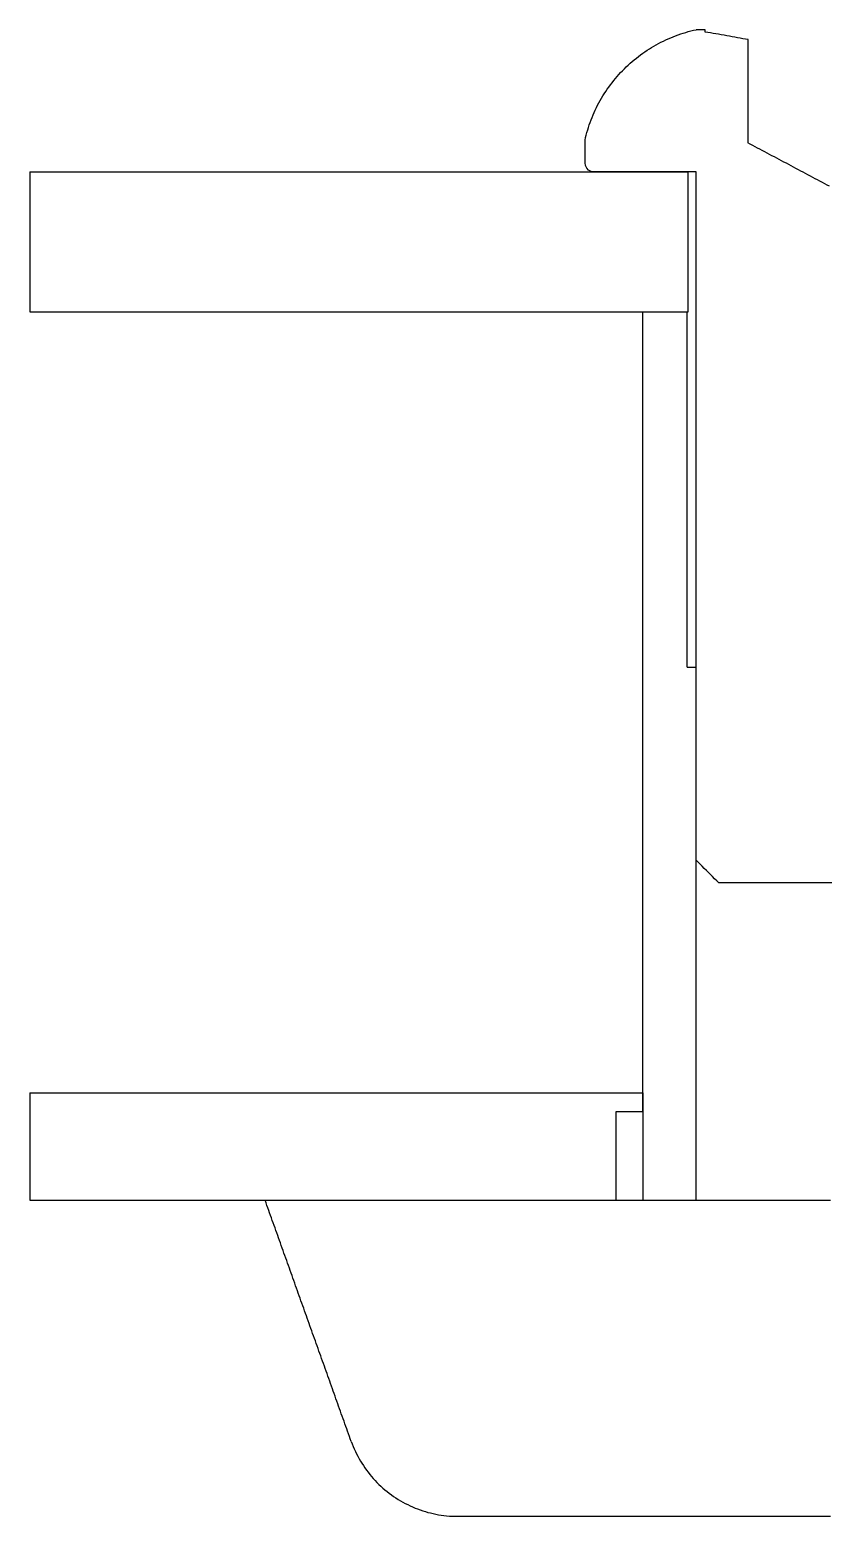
# Model space of a CAD drawing. Header units: millimetres. Extents: x -56 to 126, y -4 to 13.
# Drawn here: x 107.8 to 116.8, y -3.56 to 13.17 of the extents above; entities that cross this region are included whole.
import ezdxf

# ---------------------------------------------------------------- set-up
doc = ezdxf.new("R2010")
doc.units = ezdxf.units.MM
for name, color, linetype in [('FOOT_176_SOLID_0', 7, 'Continuous'), ('FOOT_176_SOLID_152', 7, 'Continuous'), ('FOOT_176_SOLID_176', 7, 'Continuous'), ('FOOT_176_SOLID_6', 7, 'Continuous'), ('FOOT_176_SOLID_9', 7, 'Continuous')]:
    doc.layers.add(name, color=color, linetype=linetype)

msp = doc.modelspace()

# ---------------------------------------------------------------- linework, layer by layer
at = {"layer": 'FOOT_176_SOLID_0'}
for points in [[(107.799, 1.21), (107.799, 1.18), (107.799, 1.149), (107.799, 1.119), (107.799, 1.089), (107.799, 1.059), (107.799, 1.028), (107.799, 0.998), (107.799, 0.968), (107.799, 0.938), (107.799, 0.907), (107.799, 0.877), (107.799, 0.847), (107.799, 0.817), (107.799, 0.786), (107.799, 0.756), (107.799, 0.726), (107.799, 0.696), (107.799, 0.665), (107.799, 0.635), (107.799, 0.605), (107.799, 0.575), (107.799, 0.544), (107.799, 0.514), (107.799, 0.484), (107.799, 0.454), (107.799, 0.423), (107.799, 0.393), (107.799, 0.363), (107.799, 0.333), (107.799, 0.302), (107.799, 0.272), (107.799, 0.242), (107.799, 0.212), (107.799, 0.181), (107.799, 0.151), (107.799, 0.121), (107.799, 0.091), (107.799, 0.06), (107.799, 0.03), (107.799, 0)], [(107.799, 1.21), (107.83, 1.21), (107.86, 1.21), (107.89, 1.21), (107.92, 1.21), (107.95, 1.21), (107.98, 1.21), (108.01, 1.21), (108.04, 1.21), (108.07, 1.21), (108.1, 1.21), (108.13, 1.21), (108.16, 1.21), (108.19, 1.21), (108.22, 1.21), (108.25, 1.21), (108.28, 1.21), (108.31, 1.21), (108.34, 1.21), (108.37, 1.21), (108.4, 1.21), (108.43, 1.21), (108.46, 1.21), (108.49, 1.21), (108.52, 1.21), (108.55, 1.21), (108.58, 1.21), (108.61, 1.21), (108.64, 1.21), (108.67, 1.21), (108.7, 1.21), (108.73, 1.21), (108.76, 1.21), (108.79, 1.21), (108.82, 1.21), (108.85, 1.21), (108.88, 1.21), (108.91, 1.21), (108.94, 1.21), (108.97, 1.21), (109, 1.21), (109.03, 1.21), (109.06, 1.21), (109.09, 1.21), (109.12, 1.21), (109.15, 1.21), (109.18, 1.21), (109.21, 1.21), (109.24, 1.21), (109.27, 1.21), (109.3, 1.21), (109.33, 1.21), (109.361, 1.21), (109.391, 1.21), (109.421, 1.21), (109.451, 1.21), (109.481, 1.21), (109.511, 1.21), (109.541, 1.21), (109.571, 1.21), (109.601, 1.21), (109.631, 1.21), (109.661, 1.21), (109.691, 1.21), (109.721, 1.21), (109.751, 1.21), (109.781, 1.21), (109.811, 1.21), (109.841, 1.21), (109.871, 1.21), (109.901, 1.21), (109.931, 1.21), (109.961, 1.21), (109.991, 1.21), (110.021, 1.21), (110.051, 1.21), (110.081, 1.21), (110.111, 1.21), (110.141, 1.21), (110.171, 1.21), (110.201, 1.21), (110.231, 1.21), (110.261, 1.21), (110.291, 1.21), (110.321, 1.21), (110.351, 1.21), (110.381, 1.21), (110.411, 1.21), (110.441, 1.21), (110.471, 1.21), (110.501, 1.21), (110.531, 1.21), (110.561, 1.21), (110.591, 1.21), (110.621, 1.21), (110.651, 1.21), (110.681, 1.21), (110.711, 1.21), (110.741, 1.21), (110.771, 1.21), (110.801, 1.21), (110.831, 1.21), (110.861, 1.21), (110.892, 1.21), (110.922, 1.21), (110.952, 1.21), (110.982, 1.21), (111.012, 1.21), (111.042, 1.21), (111.072, 1.21), (111.102, 1.21), (111.132, 1.21), (111.162, 1.21), (111.192, 1.21), (111.222, 1.21), (111.252, 1.21), (111.282, 1.21), (111.312, 1.21), (111.342, 1.21), (111.372, 1.21), (111.402, 1.21), (111.432, 1.21), (111.462, 1.21), (111.492, 1.21), (111.522, 1.21), (111.552, 1.21), (111.582, 1.21), (111.612, 1.21), (111.642, 1.21), (111.672, 1.21), (111.702, 1.21), (111.732, 1.21), (111.762, 1.21), (111.792, 1.21), (111.822, 1.21), (111.852, 1.21), (111.882, 1.21), (111.912, 1.21), (111.942, 1.21), (111.972, 1.21), (112.002, 1.21), (112.032, 1.21), (112.062, 1.21), (112.092, 1.21), (112.122, 1.21), (112.152, 1.21), (112.182, 1.21), (112.212, 1.21), (112.242, 1.21), (112.272, 1.21), (112.302, 1.21), (112.332, 1.21), (112.362, 1.21), (112.392, 1.21), (112.423, 1.21), (112.453, 1.21), (112.483, 1.21), (112.513, 1.21), (112.543, 1.21), (112.573, 1.21), (112.603, 1.21), (112.633, 1.21), (112.663, 1.21), (112.693, 1.21), (112.723, 1.21), (112.753, 1.21), (112.783, 1.21), (112.813, 1.21), (112.843, 1.21), (112.873, 1.21), (112.903, 1.21), (112.933, 1.21), (112.963, 1.21), (112.993, 1.21), (113.023, 1.21), (113.053, 1.21), (113.083, 1.21), (113.113, 1.21), (113.143, 1.21), (113.173, 1.21), (113.203, 1.21), (113.233, 1.21), (113.263, 1.21), (113.293, 1.21), (113.323, 1.21), (113.353, 1.21), (113.383, 1.21), (113.413, 1.21), (113.443, 1.21), (113.473, 1.21), (113.503, 1.21), (113.533, 1.21), (113.563, 1.21), (113.593, 1.21), (113.623, 1.21), (113.653, 1.21), (113.683, 1.21), (113.713, 1.21), (113.743, 1.21), (113.773, 1.21), (113.803, 1.21), (113.833, 1.21), (113.863, 1.21), (113.893, 1.21), (113.923, 1.21), (113.954, 1.21), (113.984, 1.21), (114.014, 1.21), (114.044, 1.21), (114.074, 1.21), (114.104, 1.21), (114.134, 1.21), (114.164, 1.21), (114.194, 1.21), (114.224, 1.21), (114.254, 1.21), (114.284, 1.21), (114.314, 1.21), (114.344, 1.21), (114.374, 1.21), (114.404, 1.21), (114.434, 1.21), (114.464, 1.21), (114.494, 1.21), (114.524, 1.21), (114.554, 1.21), (114.584, 1.21), (114.614, 1.21), (114.644, 1.21), (114.674, 1.21), (114.704, 1.21)], [(114.704, 0), (114.704, 0.03), (114.704, 0.06), (114.704, 0.091), (114.704, 0.121), (114.704, 0.151), (114.704, 0.181), (114.704, 0.212), (114.704, 0.242), (114.704, 0.272), (114.704, 0.302), (114.704, 0.333), (114.704, 0.363), (114.704, 0.393), (114.704, 0.423), (114.704, 0.454), (114.704, 0.484), (114.704, 0.514), (114.704, 0.544), (114.704, 0.575), (114.704, 0.605), (114.704, 0.635), (114.704, 0.665), (114.704, 0.696), (114.704, 0.726), (114.704, 0.756), (114.704, 0.786), (114.704, 0.817), (114.704, 0.847), (114.704, 0.877), (114.704, 0.907), (114.704, 0.938), (114.704, 0.968), (114.704, 0.998), (114.704, 1.028), (114.704, 1.059), (114.704, 1.089), (114.704, 1.119), (114.704, 1.149), (114.704, 1.18), (114.704, 1.21)], [(107.799, 0), (107.83, 0), (107.86, 0), (107.89, 0), (107.92, 0), (107.95, 0), (107.98, 0), (108.01, 0), (108.04, 0), (108.07, 0), (108.1, 0), (108.13, 0), (108.16, 0), (108.19, 0), (108.22, 0), (108.25, 0), (108.28, 0), (108.31, 0), (108.34, 0), (108.37, 0), (108.4, 0), (108.43, 0), (108.46, 0), (108.49, 0), (108.52, 0), (108.55, 0), (108.58, 0), (108.61, 0), (108.64, 0), (108.67, 0), (108.7, 0), (108.73, 0), (108.76, 0), (108.79, 0), (108.82, 0), (108.85, 0), (108.88, 0), (108.91, 0), (108.94, 0), (108.97, 0), (109, 0), (109.03, 0), (109.06, 0), (109.09, 0), (109.12, 0), (109.15, 0), (109.18, 0), (109.21, 0), (109.24, 0), (109.27, 0), (109.3, 0), (109.33, 0), (109.361, 0), (109.391, 0), (109.421, 0), (109.451, 0), (109.481, 0), (109.511, 0), (109.541, 0), (109.571, 0), (109.601, 0), (109.631, 0), (109.661, 0), (109.691, 0), (109.721, 0), (109.751, 0), (109.781, 0), (109.811, 0), (109.841, 0), (109.871, 0), (109.901, 0), (109.931, 0), (109.961, 0), (109.991, 0), (110.021, 0), (110.051, 0), (110.081, 0), (110.111, 0), (110.141, 0), (110.171, 0), (110.201, 0), (110.231, 0), (110.261, 0), (110.291, 0), (110.321, 0), (110.351, 0), (110.381, 0), (110.411, 0), (110.441, 0), (110.471, 0), (110.501, 0), (110.531, 0), (110.561, 0), (110.591, 0), (110.621, 0), (110.651, 0), (110.681, 0), (110.711, 0), (110.741, 0), (110.771, 0), (110.801, 0), (110.831, 0), (110.861, 0), (110.892, 0), (110.922, 0), (110.952, 0), (110.982, 0), (111.012, 0), (111.042, 0), (111.072, 0), (111.102, 0), (111.132, 0), (111.162, 0), (111.192, 0), (111.222, 0), (111.252, 0), (111.282, 0), (111.312, 0), (111.342, 0), (111.372, 0), (111.402, 0), (111.432, 0), (111.462, 0), (111.492, 0), (111.522, 0), (111.552, 0), (111.582, 0), (111.612, 0), (111.642, 0), (111.672, 0), (111.702, 0), (111.732, 0), (111.762, 0), (111.792, 0), (111.822, 0), (111.852, 0), (111.882, 0), (111.912, 0), (111.942, 0), (111.972, 0), (112.002, 0), (112.032, 0), (112.062, 0), (112.092, 0), (112.122, 0), (112.152, 0), (112.182, 0), (112.212, 0), (112.242, 0), (112.272, 0), (112.302, 0), (112.332, 0), (112.362, 0), (112.392, 0), (112.423, 0), (112.453, 0), (112.483, 0), (112.513, 0), (112.543, 0), (112.573, 0), (112.603, 0), (112.633, 0), (112.663, 0), (112.693, 0), (112.723, 0), (112.753, 0), (112.783, 0), (112.813, 0), (112.843, 0), (112.873, 0), (112.903, 0), (112.933, 0), (112.963, 0), (112.993, 0), (113.023, 0), (113.053, 0), (113.083, 0), (113.113, 0), (113.143, 0), (113.173, 0), (113.203, 0), (113.233, 0), (113.263, 0), (113.293, 0), (113.323, 0), (113.353, 0), (113.383, 0), (113.413, 0), (113.443, 0), (113.473, 0), (113.503, 0), (113.533, 0), (113.563, 0), (113.593, 0), (113.623, 0), (113.653, 0), (113.683, 0), (113.713, 0), (113.743, 0), (113.773, 0), (113.803, 0), (113.833, 0), (113.863, 0), (113.893, 0), (113.923, 0), (113.954, 0), (113.984, 0), (114.014, 0), (114.044, 0), (114.074, 0), (114.104, 0), (114.134, 0), (114.164, 0), (114.194, 0), (114.224, 0), (114.254, 0), (114.284, 0), (114.314, 0), (114.344, 0), (114.374, 0), (114.404, 0), (114.434, 0), (114.464, 0), (114.494, 0), (114.524, 0), (114.554, 0), (114.584, 0), (114.614, 0), (114.644, 0), (114.674, 0), (114.704, 0)]]:
    msp.add_lwpolyline(points, dxfattribs=at)
at = {"layer": 'FOOT_176_SOLID_152'}
for points in [[(114.05, 11.93), (114.056, 11.96), (114.064, 11.989), (114.072, 12.018), (114.08, 12.047), (114.089, 12.075), (114.098, 12.104), (114.108, 12.132), (114.119, 12.16), (114.13, 12.188), (114.141, 12.216), (114.153, 12.244), (114.166, 12.271), (114.179, 12.298), (114.192, 12.325), (114.206, 12.352), (114.221, 12.378), (114.236, 12.404), (114.251, 12.43), (114.267, 12.455), (114.284, 12.48), (114.301, 12.505), (114.318, 12.53), (114.336, 12.554), (114.354, 12.578), (114.373, 12.602), (114.392, 12.625), (114.411, 12.648), (114.431, 12.67), (114.451, 12.692), (114.472, 12.714), (114.493, 12.736), (114.515, 12.757), (114.537, 12.777), (114.559, 12.797), (114.581, 12.817), (114.604, 12.837), (114.628, 12.856), (114.651, 12.874), (114.676, 12.892), (114.7, 12.91), (114.725, 12.927), (114.75, 12.944), (114.775, 12.96), (114.8, 12.976), (114.826, 12.991), (114.852, 13.006), (114.879, 13.02), (114.905, 13.034), (114.932, 13.047), (114.96, 13.06), (114.987, 13.073), (115.015, 13.085), (115.042, 13.096), (115.07, 13.107), (115.099, 13.117), (115.127, 13.127), (115.156, 13.136), (115.184, 13.145), (115.213, 13.153), (115.242, 13.161), (115.272, 13.168), (115.301, 13.175)], [(115.402, 13.175), (115.369, 13.175), (115.335, 13.175), (115.301, 13.175)], [(115.402, 13.149), (115.402, 13.175)], [(115.888, 13.064), (115.857, 13.069), (115.827, 13.074), (115.797, 13.08), (115.766, 13.085), (115.736, 13.091), (115.706, 13.096), (115.675, 13.101), (115.645, 13.107), (115.615, 13.112), (115.584, 13.117), (115.554, 13.123), (115.524, 13.128), (115.493, 13.133), (115.463, 13.139), (115.433, 13.144), (115.402, 13.149)], [(115.888, 11.905), (115.888, 11.935), (115.888, 11.966), (115.888, 11.996), (115.888, 12.027), (115.888, 12.057), (115.888, 12.088), (115.888, 12.118), (115.888, 12.149), (115.888, 12.179), (115.888, 12.21), (115.888, 12.24), (115.888, 12.271), (115.888, 12.301), (115.888, 12.332), (115.888, 12.362), (115.888, 12.393), (115.888, 12.423), (115.888, 12.454), (115.888, 12.484), (115.888, 12.515), (115.888, 12.545), (115.888, 12.576), (115.888, 12.606), (115.888, 12.637), (115.888, 12.667), (115.888, 12.698), (115.888, 12.728), (115.888, 12.759), (115.888, 12.789), (115.888, 12.82), (115.888, 12.85), (115.888, 12.881), (115.888, 12.911), (115.888, 12.942), (115.888, 12.972), (115.888, 13.003), (115.888, 13.033), (115.888, 13.064)], [(114.05, 11.676), (114.05, 11.708), (114.05, 11.74), (114.05, 11.772), (114.05, 11.803), (114.05, 11.835), (114.05, 11.867), (114.05, 11.899), (114.05, 11.93)], [(115.88, 11.905), (115.888, 11.905)], [(115.88, 11.905), (115.907, 11.89), (115.934, 11.876), (115.961, 11.862), (115.988, 11.847), (116.015, 11.833), (116.042, 11.818), (116.069, 11.804), (116.097, 11.79), (116.124, 11.775), (116.151, 11.761), (116.178, 11.747), (116.205, 11.732), (116.232, 11.718), (116.259, 11.703), (116.286, 11.689), (116.313, 11.675), (116.34, 11.66), (116.367, 11.646), (116.394, 11.632), (116.421, 11.617), (116.448, 11.603), (116.475, 11.588), (116.502, 11.574), (116.529, 11.56), (116.556, 11.545), (116.583, 11.531), (116.61, 11.517), (116.637, 11.502), (116.664, 11.488), (116.691, 11.473), (116.718, 11.459), (116.745, 11.445), (116.772, 11.43), (116.799, 11.416)], [(114.151, 11.575), (114.12, 11.58), (114.091, 11.594), (114.069, 11.617), (114.054, 11.645), (114.05, 11.676)], [(115.301, 11.575), (115.271, 11.575), (115.24, 11.575), (115.21, 11.575), (115.18, 11.575), (115.15, 11.575), (115.119, 11.575), (115.089, 11.575), (115.059, 11.575), (115.029, 11.575), (114.998, 11.575), (114.968, 11.575), (114.938, 11.575), (114.908, 11.575), (114.877, 11.575), (114.847, 11.575), (114.817, 11.575), (114.787, 11.575), (114.756, 11.575), (114.726, 11.575), (114.696, 11.575), (114.665, 11.575), (114.635, 11.575), (114.605, 11.575), (114.575, 11.575), (114.544, 11.575), (114.514, 11.575), (114.484, 11.575), (114.454, 11.575), (114.423, 11.575), (114.393, 11.575), (114.363, 11.575), (114.333, 11.575), (114.302, 11.575), (114.272, 11.575), (114.242, 11.575), (114.212, 11.575), (114.181, 11.575), (114.151, 11.575)], [(115.301, 3.828), (115.301, 3.858), (115.301, 3.888), (115.301, 3.918), (115.301, 3.948), (115.301, 3.978), (115.301, 4.008), (115.301, 4.038), (115.301, 4.068), (115.301, 4.098), (115.301, 4.128), (115.301, 4.158), (115.301, 4.188), (115.301, 4.218), (115.301, 4.248), (115.301, 4.278), (115.301, 4.308), (115.301, 4.338), (115.301, 4.368), (115.301, 4.398), (115.301, 4.428), (115.301, 4.458), (115.301, 4.488), (115.301, 4.518), (115.301, 4.548), (115.301, 4.578), (115.301, 4.609), (115.301, 4.639), (115.301, 4.669), (115.301, 4.699), (115.301, 4.729), (115.301, 4.759), (115.301, 4.789), (115.301, 4.819), (115.301, 4.849), (115.301, 4.879), (115.301, 4.909), (115.301, 4.939), (115.301, 4.969), (115.301, 4.999), (115.301, 5.029), (115.301, 5.059), (115.301, 5.089), (115.301, 5.119), (115.301, 5.149), (115.301, 5.179), (115.301, 5.209), (115.301, 5.239), (115.301, 5.269), (115.301, 5.299), (115.301, 5.329), (115.301, 5.359), (115.301, 5.389), (115.301, 5.419), (115.301, 5.449), (115.301, 5.479), (115.301, 5.509), (115.301, 5.539), (115.301, 5.569), (115.301, 5.599), (115.301, 5.629), (115.301, 5.659), (115.301, 5.689), (115.301, 5.72), (115.301, 5.75), (115.301, 5.78), (115.301, 5.81), (115.301, 5.84), (115.301, 5.87), (115.301, 5.9), (115.301, 5.93), (115.301, 5.96), (115.301, 5.99), (115.301, 6.02), (115.301, 6.05), (115.301, 6.08), (115.301, 6.11), (115.301, 6.14), (115.301, 6.17), (115.301, 6.2), (115.301, 6.23), (115.301, 6.26), (115.301, 6.29), (115.301, 6.32), (115.301, 6.35), (115.301, 6.38), (115.301, 6.41), (115.301, 6.44), (115.301, 6.47), (115.301, 6.5), (115.301, 6.53), (115.301, 6.56), (115.301, 6.59), (115.301, 6.62), (115.301, 6.65), (115.301, 6.68), (115.301, 6.71), (115.301, 6.74), (115.301, 6.77), (115.301, 6.8), (115.301, 6.831), (115.301, 6.861), (115.301, 6.891), (115.301, 6.921), (115.301, 6.951), (115.301, 6.981), (115.301, 7.011), (115.301, 7.041), (115.301, 7.071), (115.301, 7.101), (115.301, 7.131), (115.301, 7.161), (115.301, 7.191), (115.301, 7.221), (115.301, 7.251), (115.301, 7.281), (115.301, 7.311), (115.301, 7.341), (115.301, 7.371), (115.301, 7.401), (115.301, 7.431), (115.301, 7.461), (115.301, 7.491), (115.301, 7.521), (115.301, 7.551), (115.301, 7.581), (115.301, 7.611), (115.301, 7.641), (115.301, 7.671), (115.301, 7.701), (115.301, 7.731), (115.301, 7.761), (115.301, 7.791), (115.301, 7.821), (115.301, 7.851), (115.301, 7.881), (115.301, 7.911), (115.301, 7.942), (115.301, 7.972), (115.301, 8.002), (115.301, 8.032), (115.301, 8.062), (115.301, 8.092), (115.301, 8.122), (115.301, 8.152), (115.301, 8.182), (115.301, 8.212), (115.301, 8.242), (115.301, 8.272), (115.301, 8.302), (115.301, 8.332), (115.301, 8.362), (115.301, 8.392), (115.301, 8.422), (115.301, 8.452), (115.301, 8.482), (115.301, 8.512), (115.301, 8.542), (115.301, 8.572), (115.301, 8.602), (115.301, 8.632), (115.301, 8.662), (115.301, 8.692), (115.301, 8.722), (115.301, 8.752), (115.301, 8.782), (115.301, 8.812), (115.301, 8.842), (115.301, 8.872), (115.301, 8.902), (115.301, 8.932), (115.301, 8.962), (115.301, 8.992), (115.301, 9.022), (115.301, 9.053), (115.301, 9.083), (115.301, 9.113), (115.301, 9.143), (115.301, 9.173), (115.301, 9.203), (115.301, 9.233), (115.301, 9.263), (115.301, 9.293), (115.301, 9.323), (115.301, 9.353), (115.301, 9.383), (115.301, 9.413), (115.301, 9.443), (115.301, 9.473), (115.301, 9.503), (115.301, 9.533), (115.301, 9.563), (115.301, 9.593), (115.301, 9.623), (115.301, 9.653), (115.301, 9.683), (115.301, 9.713), (115.301, 9.743), (115.301, 9.773), (115.301, 9.803), (115.301, 9.833), (115.301, 9.863), (115.301, 9.893), (115.301, 9.923), (115.301, 9.953), (115.301, 9.983), (115.301, 10.013), (115.301, 10.043), (115.301, 10.073), (115.301, 10.103), (115.301, 10.133), (115.301, 10.164), (115.301, 10.194), (115.301, 10.224), (115.301, 10.254), (115.301, 10.284), (115.301, 10.314), (115.301, 10.344), (115.301, 10.374), (115.301, 10.404), (115.301, 10.434), (115.301, 10.464), (115.301, 10.494), (115.301, 10.524), (115.301, 10.554), (115.301, 10.584), (115.301, 10.614), (115.301, 10.644), (115.301, 10.674), (115.301, 10.704), (115.301, 10.734), (115.301, 10.764), (115.301, 10.794), (115.301, 10.824), (115.301, 10.854), (115.301, 10.884), (115.301, 10.914), (115.301, 10.944), (115.301, 10.974), (115.301, 11.004), (115.301, 11.034), (115.301, 11.064), (115.301, 11.094), (115.301, 11.124), (115.301, 11.154), (115.301, 11.184), (115.301, 11.214), (115.301, 11.245), (115.301, 11.275), (115.301, 11.305), (115.301, 11.335), (115.301, 11.365), (115.301, 11.395), (115.301, 11.425), (115.301, 11.455), (115.301, 11.485), (115.301, 11.515), (115.301, 11.545), (115.301, 11.575)], [(115.555, 3.574), (115.532, 3.597), (115.509, 3.62), (115.486, 3.643), (115.463, 3.666), (115.439, 3.689), (115.416, 3.712), (115.393, 3.735), (115.37, 3.759), (115.347, 3.782), (115.324, 3.805), (115.301, 3.828)], [(116.83, 3.574), (116.799, 3.574), (116.769, 3.574), (116.739, 3.574), (116.708, 3.574), (116.678, 3.574), (116.648, 3.574), (116.617, 3.574), (116.587, 3.574), (116.557, 3.574), (116.526, 3.574), (116.496, 3.574), (116.466, 3.574), (116.435, 3.574), (116.405, 3.574), (116.375, 3.574), (116.344, 3.574), (116.314, 3.574), (116.283, 3.574), (116.253, 3.574), (116.223, 3.574), (116.192, 3.574), (116.162, 3.574), (116.132, 3.574), (116.101, 3.574), (116.071, 3.574), (116.041, 3.574), (116.01, 3.574), (115.98, 3.574), (115.95, 3.574), (115.919, 3.574), (115.889, 3.574), (115.858, 3.574), (115.828, 3.574), (115.798, 3.574), (115.767, 3.574), (115.737, 3.574), (115.707, 3.574), (115.676, 3.574), (115.646, 3.574), (115.616, 3.574), (115.585, 3.574), (115.555, 3.574)]]:
    msp.add_lwpolyline(points, dxfattribs=at)
at = {"layer": 'FOOT_176_SOLID_176'}
for points in [[(110.449, 0), (110.48, 0), (110.51, 0), (110.54, 0), (110.57, 0), (110.6, 0), (110.63, 0), (110.66, 0), (110.69, 0), (110.72, 0), (110.75, 0), (110.78, 0), (110.81, 0), (110.84, 0), (110.87, 0), (110.9, 0), (110.93, 0), (110.96, 0), (110.99, 0), (111.02, 0), (111.05, 0), (111.08, 0), (111.11, 0), (111.14, 0), (111.17, 0), (111.2, 0), (111.23, 0), (111.26, 0), (111.29, 0), (111.32, 0), (111.35, 0), (111.38, 0), (111.41, 0), (111.44, 0), (111.47, 0), (111.5, 0), (111.53, 0), (111.56, 0), (111.59, 0), (111.62, 0), (111.65, 0), (111.68, 0), (111.71, 0), (111.741, 0), (111.771, 0), (111.801, 0), (111.831, 0), (111.861, 0), (111.891, 0), (111.921, 0), (111.951, 0), (111.981, 0), (112.011, 0), (112.041, 0), (112.071, 0), (112.101, 0), (112.131, 0), (112.161, 0), (112.191, 0), (112.221, 0), (112.251, 0), (112.281, 0), (112.311, 0), (112.341, 0), (112.371, 0), (112.401, 0), (112.431, 0), (112.461, 0), (112.491, 0), (112.521, 0), (112.551, 0), (112.581, 0), (112.611, 0), (112.641, 0), (112.671, 0), (112.701, 0), (112.731, 0), (112.761, 0), (112.791, 0), (112.821, 0), (112.851, 0), (112.881, 0), (112.911, 0), (112.941, 0), (112.971, 0), (113.002, 0), (113.032, 0), (113.062, 0), (113.092, 0), (113.122, 0), (113.152, 0), (113.182, 0), (113.212, 0), (113.242, 0), (113.272, 0), (113.302, 0), (113.332, 0), (113.362, 0), (113.392, 0), (113.422, 0), (113.452, 0), (113.482, 0), (113.512, 0), (113.542, 0), (113.572, 0), (113.602, 0), (113.632, 0), (113.662, 0), (113.692, 0), (113.722, 0), (113.752, 0), (113.782, 0), (113.812, 0), (113.842, 0), (113.872, 0), (113.902, 0), (113.932, 0), (113.962, 0), (113.992, 0), (114.022, 0), (114.052, 0), (114.082, 0), (114.112, 0), (114.142, 0), (114.172, 0), (114.202, 0), (114.232, 0), (114.263, 0), (114.293, 0), (114.323, 0), (114.353, 0), (114.383, 0), (114.413, 0), (114.443, 0), (114.473, 0), (114.503, 0), (114.533, 0), (114.563, 0), (114.593, 0), (114.623, 0), (114.653, 0), (114.683, 0), (114.713, 0), (114.743, 0), (114.773, 0), (114.803, 0), (114.833, 0), (114.863, 0), (114.893, 0), (114.923, 0), (114.953, 0), (114.983, 0), (115.013, 0), (115.043, 0), (115.073, 0), (115.103, 0), (115.133, 0), (115.163, 0), (115.193, 0), (115.223, 0), (115.253, 0), (115.283, 0), (115.313, 0), (115.343, 0), (115.373, 0), (115.403, 0), (115.433, 0), (115.463, 0), (115.493, 0), (115.523, 0), (115.554, 0), (115.584, 0), (115.614, 0), (115.644, 0), (115.674, 0), (115.704, 0), (115.734, 0), (115.764, 0), (115.794, 0), (115.824, 0), (115.854, 0), (115.884, 0), (115.914, 0), (115.944, 0), (115.974, 0), (116.004, 0), (116.034, 0), (116.064, 0), (116.094, 0), (116.124, 0), (116.154, 0), (116.184, 0), (116.214, 0), (116.244, 0), (116.274, 0), (116.304, 0), (116.334, 0), (116.364, 0), (116.394, 0), (116.424, 0), (116.454, 0), (116.484, 0), (116.514, 0), (116.544, 0), (116.574, 0), (116.604, 0), (116.634, 0), (116.664, 0), (116.694, 0), (116.724, 0), (116.754, 0), (116.784, 0), (116.815, 0)], [(111.418, -2.713), (111.408, -2.685), (111.398, -2.657), (111.388, -2.628), (111.378, -2.6), (111.368, -2.572), (111.358, -2.544), (111.348, -2.515), (111.338, -2.487), (111.328, -2.459), (111.318, -2.431), (111.307, -2.402), (111.297, -2.374), (111.287, -2.346), (111.277, -2.317), (111.267, -2.289), (111.257, -2.261), (111.247, -2.233), (111.237, -2.204), (111.227, -2.176), (111.217, -2.148), (111.207, -2.12), (111.196, -2.091), (111.186, -2.063), (111.176, -2.035), (111.166, -2.007), (111.156, -1.978), (111.146, -1.95), (111.136, -1.922), (111.126, -1.894), (111.116, -1.865), (111.106, -1.837), (111.095, -1.809), (111.085, -1.781), (111.075, -1.752), (111.065, -1.724), (111.055, -1.696), (111.045, -1.667), (111.035, -1.639), (111.025, -1.611), (111.015, -1.583), (111.005, -1.554), (110.995, -1.526), (110.984, -1.498), (110.974, -1.47), (110.964, -1.441), (110.954, -1.413), (110.944, -1.385), (110.934, -1.357), (110.924, -1.328), (110.914, -1.3), (110.904, -1.272), (110.894, -1.244), (110.884, -1.215), (110.873, -1.187), (110.863, -1.159), (110.853, -1.13), (110.843, -1.102), (110.833, -1.074), (110.823, -1.046), (110.813, -1.017), (110.803, -0.989), (110.793, -0.961), (110.783, -0.933), (110.772, -0.904), (110.762, -0.876), (110.752, -0.848), (110.742, -0.82), (110.732, -0.791), (110.722, -0.763), (110.712, -0.735), (110.702, -0.707), (110.692, -0.678), (110.682, -0.65), (110.672, -0.622), (110.661, -0.594), (110.651, -0.565), (110.641, -0.537), (110.631, -0.509), (110.621, -0.48), (110.611, -0.452), (110.601, -0.424), (110.591, -0.396), (110.581, -0.367), (110.571, -0.339), (110.561, -0.311), (110.55, -0.283), (110.54, -0.254), (110.53, -0.226), (110.52, -0.198), (110.51, -0.17), (110.5, -0.141), (110.49, -0.113), (110.48, -0.085), (110.47, -0.057), (110.46, -0.028), (110.449, 0)], [(111.418, -2.713), (111.429, -2.742), (111.44, -2.77), (111.452, -2.798), (111.465, -2.826), (111.478, -2.854), (111.492, -2.881), (111.507, -2.908), (111.522, -2.934), (111.538, -2.96), (111.555, -2.986), (111.572, -3.011), (111.59, -3.036), (111.608, -3.061), (111.627, -3.085), (111.647, -3.108), (111.667, -3.131), (111.687, -3.154), (111.708, -3.176), (111.73, -3.197), (111.752, -3.218), (111.775, -3.239), (111.798, -3.259), (111.822, -3.278), (111.846, -3.297), (111.87, -3.315), (111.895, -3.333), (111.921, -3.35), (111.947, -3.366), (111.973, -3.382), (111.999, -3.397), (112.026, -3.412), (112.054, -3.425), (112.081, -3.439), (112.109, -3.451), (112.137, -3.463), (112.166, -3.474), (112.195, -3.485), (112.223, -3.494), (112.253, -3.503), (112.282, -3.512), (112.312, -3.519), (112.341, -3.526), (112.371, -3.533), (112.401, -3.538), (112.432, -3.543), (112.462, -3.547), (112.492, -3.55), (112.523, -3.553), (112.553, -3.555), (112.584, -3.556), (112.614, -3.556)], [(112.614, -3.556), (112.644, -3.556), (112.674, -3.556), (112.704, -3.556), (112.734, -3.556), (112.764, -3.556), (112.794, -3.556), (112.824, -3.556), (112.854, -3.556), (112.884, -3.556), (112.914, -3.556), (112.944, -3.556), (112.974, -3.556), (113.004, -3.556), (113.034, -3.556), (113.064, -3.556), (113.094, -3.556), (113.124, -3.556), (113.154, -3.556), (113.184, -3.556), (113.214, -3.556), (113.244, -3.556), (113.274, -3.556), (113.304, -3.556), (113.334, -3.556), (113.364, -3.556), (113.394, -3.556), (113.424, -3.556), (113.454, -3.556), (113.484, -3.556), (113.514, -3.556), (113.544, -3.556), (113.574, -3.556), (113.604, -3.556), (113.634, -3.556), (113.664, -3.556), (113.694, -3.556), (113.724, -3.556), (113.754, -3.556), (113.784, -3.556), (113.814, -3.556), (113.844, -3.556), (113.874, -3.556), (113.904, -3.556), (113.934, -3.556), (113.964, -3.556), (113.994, -3.556), (114.024, -3.556), (114.054, -3.556), (114.084, -3.556), (114.114, -3.556), (114.144, -3.556), (114.174, -3.556), (114.204, -3.556), (114.234, -3.556), (114.264, -3.556), (114.294, -3.556), (114.324, -3.556), (114.354, -3.556), (114.384, -3.556), (114.414, -3.556), (114.444, -3.556), (114.474, -3.556), (114.504, -3.556), (114.534, -3.556), (114.564, -3.556), (114.594, -3.556), (114.624, -3.556), (114.654, -3.556), (114.684, -3.556), (114.714, -3.556), (114.744, -3.556), (114.774, -3.556), (114.804, -3.556), (114.834, -3.556), (114.864, -3.556), (114.894, -3.556), (114.924, -3.556), (114.954, -3.556), (114.984, -3.556), (115.014, -3.556), (115.044, -3.556), (115.074, -3.556), (115.104, -3.556), (115.134, -3.556), (115.164, -3.556), (115.194, -3.556), (115.224, -3.556), (115.254, -3.556), (115.284, -3.556), (115.314, -3.556), (115.344, -3.556), (115.374, -3.556), (115.404, -3.556), (115.434, -3.556), (115.464, -3.556), (115.494, -3.556), (115.524, -3.556), (115.554, -3.556), (115.584, -3.556), (115.614, -3.556), (115.644, -3.556), (115.674, -3.556), (115.704, -3.556), (115.734, -3.556), (115.764, -3.556), (115.794, -3.556), (115.824, -3.556), (115.854, -3.556), (115.884, -3.556), (115.914, -3.556), (115.944, -3.556), (115.974, -3.556), (116.004, -3.556), (116.034, -3.556), (116.064, -3.556), (116.094, -3.556), (116.124, -3.556), (116.154, -3.556), (116.184, -3.556), (116.214, -3.556), (116.244, -3.556), (116.274, -3.556), (116.304, -3.556), (116.334, -3.556), (116.364, -3.556), (116.394, -3.556), (116.424, -3.556), (116.454, -3.556), (116.484, -3.556), (116.514, -3.556), (116.544, -3.556), (116.574, -3.556), (116.604, -3.556), (116.634, -3.556), (116.664, -3.556), (116.694, -3.556), (116.724, -3.556), (116.754, -3.556), (116.784, -3.556), (116.815, -3.556)]]:
    msp.add_lwpolyline(points, dxfattribs=at)
at = {"layer": 'FOOT_176_SOLID_6'}
for points in [[(114.699, 1), (114.699, 1.03), (114.699, 1.06), (114.699, 1.09), (114.699, 1.12), (114.699, 1.15), (114.699, 1.18), (114.699, 1.21), (114.699, 1.24), (114.699, 1.27), (114.699, 1.3), (114.699, 1.33), (114.699, 1.36), (114.699, 1.39), (114.699, 1.42), (114.699, 1.45), (114.699, 1.48), (114.699, 1.51), (114.699, 1.54), (114.699, 1.57), (114.699, 1.6), (114.699, 1.63), (114.699, 1.66), (114.699, 1.69), (114.699, 1.72), (114.699, 1.75), (114.699, 1.78), (114.699, 1.81), (114.699, 1.84), (114.699, 1.87), (114.699, 1.9), (114.699, 1.93), (114.699, 1.96), (114.699, 1.99), (114.699, 2.02), (114.699, 2.05), (114.699, 2.08), (114.699, 2.11), (114.699, 2.14), (114.699, 2.17), (114.699, 2.2), (114.699, 2.23), (114.699, 2.26), (114.699, 2.29), (114.699, 2.32), (114.699, 2.35), (114.699, 2.38), (114.699, 2.41), (114.699, 2.44), (114.699, 2.47), (114.699, 2.5), (114.699, 2.53), (114.699, 2.56), (114.699, 2.59), (114.699, 2.62), (114.699, 2.65), (114.699, 2.68), (114.699, 2.71), (114.699, 2.74), (114.699, 2.77), (114.699, 2.8), (114.699, 2.83), (114.699, 2.86), (114.699, 2.89), (114.699, 2.92), (114.699, 2.95), (114.699, 2.98), (114.699, 3.01), (114.699, 3.04), (114.699, 3.07), (114.699, 3.1), (114.699, 3.13), (114.699, 3.16), (114.699, 3.19), (114.699, 3.22), (114.699, 3.25), (114.699, 3.28), (114.699, 3.31), (114.699, 3.34), (114.699, 3.37), (114.699, 3.4), (114.699, 3.43), (114.699, 3.46), (114.699, 3.49), (114.699, 3.52), (114.699, 3.55), (114.699, 3.58), (114.699, 3.61), (114.699, 3.64), (114.699, 3.67), (114.699, 3.7), (114.699, 3.73), (114.699, 3.76), (114.699, 3.79), (114.699, 3.82), (114.699, 3.85), (114.699, 3.88), (114.699, 3.91), (114.699, 3.94), (114.699, 3.97), (114.699, 4), (114.699, 4.03), (114.699, 4.06), (114.699, 4.09), (114.699, 4.12), (114.699, 4.15), (114.699, 4.18), (114.699, 4.21), (114.699, 4.24), (114.699, 4.27), (114.699, 4.3), (114.699, 4.33), (114.699, 4.36), (114.699, 4.39), (114.699, 4.42), (114.699, 4.45), (114.699, 4.48), (114.699, 4.51), (114.699, 4.54), (114.699, 4.57), (114.699, 4.6), (114.699, 4.63), (114.699, 4.66), (114.699, 4.69), (114.699, 4.72), (114.699, 4.75), (114.699, 4.78), (114.699, 4.81), (114.699, 4.84), (114.699, 4.87), (114.699, 4.9), (114.699, 4.93), (114.699, 4.96), (114.699, 4.99), (114.699, 5.02), (114.699, 5.05), (114.699, 5.08), (114.699, 5.11), (114.699, 5.14), (114.699, 5.17), (114.699, 5.2), (114.699, 5.23), (114.699, 5.26), (114.699, 5.29), (114.699, 5.32), (114.699, 5.35), (114.699, 5.38), (114.699, 5.41), (114.699, 5.44), (114.699, 5.47), (114.699, 5.5), (114.699, 5.53), (114.699, 5.56), (114.699, 5.59), (114.699, 5.62), (114.699, 5.65), (114.699, 5.68), (114.699, 5.71), (114.699, 5.74), (114.699, 5.77), (114.699, 5.8), (114.699, 5.83), (114.699, 5.86), (114.699, 5.89), (114.699, 5.92), (114.699, 5.95), (114.699, 5.98), (114.699, 6.01), (114.699, 6.04), (114.699, 6.07), (114.699, 6.1), (114.699, 6.13), (114.699, 6.16), (114.699, 6.19), (114.699, 6.22), (114.699, 6.25), (114.699, 6.28), (114.699, 6.31), (114.699, 6.34), (114.699, 6.37), (114.699, 6.4), (114.699, 6.43), (114.699, 6.46), (114.699, 6.49), (114.699, 6.52), (114.699, 6.55), (114.699, 6.58), (114.699, 6.61), (114.699, 6.64), (114.699, 6.67), (114.699, 6.7), (114.699, 6.73), (114.699, 6.76), (114.699, 6.79), (114.699, 6.82), (114.699, 6.85), (114.699, 6.88), (114.699, 6.91), (114.699, 6.94), (114.699, 6.97), (114.699, 7), (114.699, 7.03), (114.699, 7.06), (114.699, 7.09), (114.699, 7.12), (114.699, 7.15), (114.699, 7.18), (114.699, 7.21), (114.699, 7.24), (114.699, 7.27), (114.699, 7.3), (114.699, 7.33), (114.699, 7.36), (114.699, 7.39), (114.699, 7.42), (114.699, 7.45), (114.699, 7.48), (114.699, 7.51), (114.699, 7.54), (114.699, 7.57), (114.699, 7.6), (114.699, 7.63), (114.699, 7.66), (114.699, 7.69), (114.699, 7.72), (114.699, 7.75), (114.699, 7.78), (114.699, 7.81), (114.699, 7.84), (114.699, 7.87), (114.699, 7.9), (114.699, 7.93), (114.699, 7.96), (114.699, 7.99), (114.699, 8.02), (114.699, 8.05), (114.699, 8.08), (114.699, 8.11), (114.699, 8.14), (114.699, 8.17), (114.699, 8.2), (114.699, 8.23), (114.699, 8.26), (114.699, 8.29), (114.699, 8.32), (114.699, 8.35), (114.699, 8.38), (114.699, 8.41), (114.699, 8.44), (114.699, 8.47), (114.699, 8.5), (114.699, 8.53), (114.699, 8.56), (114.699, 8.59), (114.699, 8.62), (114.699, 8.65), (114.699, 8.68), (114.699, 8.71), (114.699, 8.74), (114.699, 8.77), (114.699, 8.8), (114.699, 8.83), (114.699, 8.86), (114.699, 8.89), (114.699, 8.92), (114.699, 8.95), (114.699, 8.98), (114.699, 9.01), (114.699, 9.04), (114.699, 9.07), (114.699, 9.1), (114.699, 9.13), (114.699, 9.16), (114.699, 9.19), (114.699, 9.22), (114.699, 9.25), (114.699, 9.28), (114.699, 9.31), (114.699, 9.34), (114.699, 9.37), (114.699, 9.4), (114.699, 9.43), (114.699, 9.46), (114.699, 9.49), (114.699, 9.52), (114.699, 9.55), (114.699, 9.58), (114.699, 9.61), (114.699, 9.64), (114.699, 9.67), (114.699, 9.7), (114.699, 9.73), (114.699, 9.76), (114.699, 9.79), (114.699, 9.82), (114.699, 9.85), (114.699, 9.88), (114.699, 9.91), (114.699, 9.94), (114.699, 9.97), (114.699, 10)], [(114.699, 10), (114.731, 10), (114.762, 10), (114.793, 10), (114.824, 10), (114.856, 10), (114.887, 10), (114.918, 10), (114.949, 10), (114.981, 10), (115.012, 10), (115.043, 10), (115.074, 10), (115.106, 10), (115.137, 10), (115.168, 10), (115.199, 10)], [(115.199, 6), (115.199, 6.03), (115.199, 6.06), (115.199, 6.09), (115.199, 6.12), (115.199, 6.15), (115.199, 6.18), (115.199, 6.211), (115.199, 6.241), (115.199, 6.271), (115.199, 6.301), (115.199, 6.331), (115.199, 6.361), (115.199, 6.391), (115.199, 6.421), (115.199, 6.451), (115.199, 6.481), (115.199, 6.511), (115.199, 6.541), (115.199, 6.571), (115.199, 6.602), (115.199, 6.632), (115.199, 6.662), (115.199, 6.692), (115.199, 6.722), (115.199, 6.752), (115.199, 6.782), (115.199, 6.812), (115.199, 6.842), (115.199, 6.872), (115.199, 6.902), (115.199, 6.932), (115.199, 6.962), (115.199, 6.992), (115.199, 7.023), (115.199, 7.053), (115.199, 7.083), (115.199, 7.113), (115.199, 7.143), (115.199, 7.173), (115.199, 7.203), (115.199, 7.233), (115.199, 7.263), (115.199, 7.293), (115.199, 7.323), (115.199, 7.353), (115.199, 7.383), (115.199, 7.414), (115.199, 7.444), (115.199, 7.474), (115.199, 7.504), (115.199, 7.534), (115.199, 7.564), (115.199, 7.594), (115.199, 7.624), (115.199, 7.654), (115.199, 7.684), (115.199, 7.714), (115.199, 7.744), (115.199, 7.774), (115.199, 7.805), (115.199, 7.835), (115.199, 7.865), (115.199, 7.895), (115.199, 7.925), (115.199, 7.955), (115.199, 7.985), (115.199, 8.015), (115.199, 8.045), (115.199, 8.075), (115.199, 8.105), (115.199, 8.135), (115.199, 8.165), (115.199, 8.195), (115.199, 8.226), (115.199, 8.256), (115.199, 8.286), (115.199, 8.316), (115.199, 8.346), (115.199, 8.376), (115.199, 8.406), (115.199, 8.436), (115.199, 8.466), (115.199, 8.496), (115.199, 8.526), (115.199, 8.556), (115.199, 8.586), (115.199, 8.617), (115.199, 8.647), (115.199, 8.677), (115.199, 8.707), (115.199, 8.737), (115.199, 8.767), (115.199, 8.797), (115.199, 8.827), (115.199, 8.857), (115.199, 8.887), (115.199, 8.917), (115.199, 8.947), (115.199, 8.977), (115.199, 9.008), (115.199, 9.038), (115.199, 9.068), (115.199, 9.098), (115.199, 9.128), (115.199, 9.158), (115.199, 9.188), (115.199, 9.218), (115.199, 9.248), (115.199, 9.278), (115.199, 9.308), (115.199, 9.338), (115.199, 9.368), (115.199, 9.398), (115.199, 9.429), (115.199, 9.459), (115.199, 9.489), (115.199, 9.519), (115.199, 9.549), (115.199, 9.579), (115.199, 9.609), (115.199, 9.639), (115.199, 9.669), (115.199, 9.699), (115.199, 9.729), (115.199, 9.759), (115.199, 9.789), (115.199, 9.82), (115.199, 9.85), (115.199, 9.88), (115.199, 9.91), (115.199, 9.94), (115.199, 9.97), (115.199, 10)], [(115.199, 6), (115.233, 6), (115.266, 6), (115.299, 6)], [(115.299, 6), (115.299, 5.97), (115.299, 5.94), (115.299, 5.91), (115.299, 5.88), (115.299, 5.85), (115.299, 5.82), (115.299, 5.79), (115.299, 5.76), (115.299, 5.73), (115.299, 5.7), (115.299, 5.67), (115.299, 5.64), (115.299, 5.61), (115.299, 5.58), (115.299, 5.55), (115.299, 5.52), (115.299, 5.49), (115.299, 5.46), (115.299, 5.43), (115.299, 5.4), (115.299, 5.37), (115.299, 5.34), (115.299, 5.31), (115.299, 5.28), (115.299, 5.25), (115.299, 5.22), (115.299, 5.19), (115.299, 5.16), (115.299, 5.13), (115.299, 5.1), (115.299, 5.07), (115.299, 5.04), (115.299, 5.01), (115.299, 4.98), (115.299, 4.95), (115.299, 4.92), (115.299, 4.89), (115.299, 4.86), (115.299, 4.83), (115.299, 4.8), (115.299, 4.77), (115.299, 4.74), (115.299, 4.71), (115.299, 4.68), (115.299, 4.65), (115.299, 4.62), (115.299, 4.59), (115.299, 4.56), (115.299, 4.53), (115.299, 4.5), (115.299, 4.47), (115.299, 4.44), (115.299, 4.41), (115.299, 4.38), (115.299, 4.35), (115.299, 4.32), (115.299, 4.29), (115.299, 4.26), (115.299, 4.23), (115.299, 4.2), (115.299, 4.17), (115.299, 4.14), (115.299, 4.11), (115.299, 4.08), (115.299, 4.05), (115.299, 4.02), (115.299, 3.99), (115.299, 3.96), (115.299, 3.93), (115.299, 3.9), (115.299, 3.87), (115.299, 3.84), (115.299, 3.81), (115.299, 3.78), (115.299, 3.75), (115.299, 3.72), (115.299, 3.69), (115.299, 3.66), (115.299, 3.63), (115.299, 3.6), (115.299, 3.57), (115.299, 3.54), (115.299, 3.51), (115.299, 3.48), (115.299, 3.45), (115.299, 3.42), (115.299, 3.39), (115.299, 3.36), (115.299, 3.33), (115.299, 3.3), (115.299, 3.27), (115.299, 3.24), (115.299, 3.21), (115.299, 3.18), (115.299, 3.15), (115.299, 3.12), (115.299, 3.09), (115.299, 3.06), (115.299, 3.03), (115.299, 3), (115.299, 2.97), (115.299, 2.94), (115.299, 2.91), (115.299, 2.88), (115.299, 2.85), (115.299, 2.82), (115.299, 2.79), (115.299, 2.76), (115.299, 2.73), (115.299, 2.7), (115.299, 2.67), (115.299, 2.64), (115.299, 2.61), (115.299, 2.58), (115.299, 2.55), (115.299, 2.52), (115.299, 2.49), (115.299, 2.46), (115.299, 2.43), (115.299, 2.4), (115.299, 2.37), (115.299, 2.34), (115.299, 2.31), (115.299, 2.28), (115.299, 2.25), (115.299, 2.22), (115.299, 2.19), (115.299, 2.16), (115.299, 2.13), (115.299, 2.1), (115.299, 2.07), (115.299, 2.04), (115.299, 2.01), (115.299, 1.98), (115.299, 1.95), (115.299, 1.92), (115.299, 1.89), (115.299, 1.86), (115.299, 1.83), (115.299, 1.8), (115.299, 1.77), (115.299, 1.74), (115.299, 1.71), (115.299, 1.68), (115.299, 1.65), (115.299, 1.62), (115.299, 1.59), (115.299, 1.56), (115.299, 1.53), (115.299, 1.5), (115.299, 1.47), (115.299, 1.44), (115.299, 1.41), (115.299, 1.38), (115.299, 1.35), (115.299, 1.32), (115.299, 1.29), (115.299, 1.26), (115.299, 1.23), (115.299, 1.2), (115.299, 1.17), (115.299, 1.14), (115.299, 1.11), (115.299, 1.08), (115.299, 1.05), (115.299, 1.02), (115.299, 0.99), (115.299, 0.96), (115.299, 0.93), (115.299, 0.9), (115.299, 0.87), (115.299, 0.84), (115.299, 0.81), (115.299, 0.78), (115.299, 0.75), (115.299, 0.72), (115.299, 0.69), (115.299, 0.66), (115.299, 0.63), (115.299, 0.6), (115.299, 0.57), (115.299, 0.54), (115.299, 0.51), (115.299, 0.48), (115.299, 0.45), (115.299, 0.42), (115.299, 0.39), (115.299, 0.36), (115.299, 0.33), (115.299, 0.3), (115.299, 0.27), (115.299, 0.24), (115.299, 0.21), (115.299, 0.18), (115.299, 0.15), (115.299, 0.12), (115.299, 0.09), (115.299, 0.06), (115.299, 0.03), (115.299, 0)], [(114.399, 0), (114.399, 0.03), (114.399, 0.061), (114.399, 0.091), (114.399, 0.121), (114.399, 0.152), (114.399, 0.182), (114.399, 0.212), (114.399, 0.242), (114.399, 0.273), (114.399, 0.303), (114.399, 0.333), (114.399, 0.364), (114.399, 0.394), (114.399, 0.424), (114.399, 0.455), (114.399, 0.485), (114.399, 0.515), (114.399, 0.545), (114.399, 0.576), (114.399, 0.606), (114.399, 0.636), (114.399, 0.667), (114.399, 0.697), (114.399, 0.727), (114.399, 0.758), (114.399, 0.788), (114.399, 0.818), (114.399, 0.848), (114.399, 0.879), (114.399, 0.909), (114.399, 0.939), (114.399, 0.97), (114.399, 1)], [(114.399, 1), (114.429, 1), (114.459, 1), (114.489, 1), (114.519, 1), (114.549, 1), (114.579, 1), (114.609, 1), (114.639, 1), (114.669, 1), (114.699, 1)], [(114.399, 0), (114.429, 0), (114.459, 0), (114.489, 0), (114.519, 0), (114.549, 0), (114.579, 0), (114.609, 0), (114.639, 0), (114.669, 0), (114.699, 0), (114.73, 0), (114.76, 0), (114.79, 0), (114.82, 0), (114.85, 0), (114.88, 0), (114.91, 0), (114.94, 0), (114.97, 0), (115, 0), (115.03, 0), (115.06, 0), (115.09, 0), (115.12, 0), (115.15, 0), (115.18, 0), (115.21, 0), (115.24, 0), (115.27, 0), (115.299, 0)]]:
    msp.add_lwpolyline(points, dxfattribs=at)
at = {"layer": 'FOOT_176_SOLID_9'}
for points in [[(107.799, 11.575), (107.799, 11.545), (107.799, 11.514), (107.799, 11.484), (107.799, 11.454), (107.799, 11.423), (107.799, 11.393), (107.799, 11.363), (107.799, 11.333), (107.799, 11.302), (107.799, 11.272), (107.799, 11.242), (107.799, 11.211), (107.799, 11.181), (107.799, 11.151), (107.799, 11.121), (107.799, 11.09), (107.799, 11.06), (107.799, 11.03), (107.799, 10.999), (107.799, 10.969), (107.799, 10.939), (107.799, 10.909), (107.799, 10.878), (107.799, 10.848), (107.799, 10.818), (107.799, 10.787), (107.799, 10.757), (107.799, 10.727), (107.799, 10.697), (107.799, 10.666), (107.799, 10.636), (107.799, 10.606), (107.799, 10.575), (107.799, 10.545), (107.799, 10.515), (107.799, 10.485), (107.799, 10.454), (107.799, 10.424), (107.799, 10.394), (107.799, 10.363), (107.799, 10.333), (107.799, 10.303), (107.799, 10.273), (107.799, 10.242), (107.799, 10.212), (107.799, 10.182), (107.799, 10.151), (107.799, 10.121), (107.799, 10.091), (107.799, 10.061), (107.799, 10.03), (107.799, 10)], [(107.799, 11.575), (107.83, 11.575), (107.86, 11.575), (107.89, 11.575), (107.92, 11.575), (107.95, 11.575), (107.98, 11.575), (108.01, 11.575), (108.04, 11.575), (108.07, 11.575), (108.1, 11.575), (108.13, 11.575), (108.16, 11.575), (108.19, 11.575), (108.22, 11.575), (108.25, 11.575), (108.28, 11.575), (108.31, 11.575), (108.34, 11.575), (108.37, 11.575), (108.4, 11.575), (108.43, 11.575), (108.46, 11.575), (108.49, 11.575), (108.52, 11.575), (108.55, 11.575), (108.58, 11.575), (108.61, 11.575), (108.64, 11.575), (108.67, 11.575), (108.7, 11.575), (108.73, 11.575), (108.76, 11.575), (108.79, 11.575), (108.82, 11.575), (108.85, 11.575), (108.88, 11.575), (108.91, 11.575), (108.94, 11.575), (108.97, 11.575), (109, 11.575), (109.03, 11.575), (109.06, 11.575), (109.09, 11.575), (109.12, 11.575), (109.15, 11.575), (109.18, 11.575), (109.21, 11.575), (109.24, 11.575), (109.27, 11.575), (109.3, 11.575), (109.33, 11.575), (109.36, 11.575), (109.39, 11.575), (109.42, 11.575), (109.45, 11.575), (109.48, 11.575), (109.51, 11.575), (109.54, 11.575), (109.57, 11.575), (109.6, 11.575), (109.63, 11.575), (109.66, 11.575), (109.69, 11.575), (109.72, 11.575), (109.75, 11.575), (109.78, 11.575), (109.81, 11.575), (109.84, 11.575), (109.87, 11.575), (109.9, 11.575), (109.93, 11.575), (109.96, 11.575), (109.99, 11.575), (110.02, 11.575), (110.05, 11.575), (110.08, 11.575), (110.11, 11.575), (110.14, 11.575), (110.17, 11.575), (110.2, 11.575), (110.23, 11.575), (110.26, 11.575), (110.29, 11.575), (110.32, 11.575), (110.35, 11.575), (110.38, 11.575), (110.41, 11.575), (110.44, 11.575), (110.47, 11.575), (110.5, 11.575), (110.53, 11.575), (110.56, 11.575), (110.59, 11.575), (110.62, 11.575), (110.65, 11.575), (110.68, 11.575), (110.71, 11.575), (110.74, 11.575), (110.771, 11.575), (110.801, 11.575), (110.831, 11.575), (110.861, 11.575), (110.891, 11.575), (110.921, 11.575), (110.951, 11.575), (110.981, 11.575), (111.011, 11.575), (111.041, 11.575), (111.071, 11.575), (111.101, 11.575), (111.131, 11.575), (111.161, 11.575), (111.191, 11.575), (111.221, 11.575), (111.251, 11.575), (111.281, 11.575), (111.311, 11.575), (111.341, 11.575), (111.371, 11.575), (111.401, 11.575), (111.431, 11.575), (111.461, 11.575), (111.491, 11.575), (111.521, 11.575), (111.551, 11.575), (111.581, 11.575), (111.611, 11.575), (111.641, 11.575), (111.671, 11.575), (111.701, 11.575), (111.731, 11.575), (111.761, 11.575), (111.791, 11.575), (111.821, 11.575), (111.851, 11.575), (111.881, 11.575), (111.911, 11.575), (111.941, 11.575), (111.971, 11.575), (112.001, 11.575), (112.031, 11.575), (112.061, 11.575), (112.091, 11.575), (112.121, 11.575), (112.151, 11.575), (112.181, 11.575), (112.211, 11.575), (112.241, 11.575), (112.271, 11.575), (112.301, 11.575), (112.331, 11.575), (112.361, 11.575), (112.391, 11.575), (112.421, 11.575), (112.451, 11.575), (112.481, 11.575), (112.511, 11.575), (112.541, 11.575), (112.571, 11.575), (112.601, 11.575), (112.631, 11.575), (112.661, 11.575), (112.691, 11.575), (112.721, 11.575), (112.751, 11.575), (112.781, 11.575), (112.811, 11.575), (112.841, 11.575), (112.871, 11.575), (112.901, 11.575), (112.931, 11.575), (112.961, 11.575), (112.991, 11.575), (113.021, 11.575), (113.051, 11.575), (113.081, 11.575), (113.111, 11.575), (113.141, 11.575), (113.171, 11.575), (113.201, 11.575), (113.231, 11.575), (113.261, 11.575), (113.291, 11.575), (113.321, 11.575), (113.351, 11.575), (113.381, 11.575), (113.411, 11.575), (113.441, 11.575), (113.471, 11.575), (113.501, 11.575), (113.531, 11.575), (113.561, 11.575), (113.591, 11.575), (113.621, 11.575), (113.651, 11.575), (113.681, 11.575), (113.711, 11.575), (113.742, 11.575), (113.772, 11.575), (113.802, 11.575), (113.832, 11.575), (113.862, 11.575), (113.892, 11.575), (113.922, 11.575), (113.952, 11.575), (113.982, 11.575), (114.012, 11.575), (114.042, 11.575), (114.072, 11.575), (114.102, 11.575), (114.132, 11.575), (114.162, 11.575), (114.192, 11.575), (114.222, 11.575), (114.252, 11.575), (114.282, 11.575), (114.312, 11.575), (114.342, 11.575), (114.372, 11.575), (114.402, 11.575), (114.432, 11.575), (114.462, 11.575), (114.492, 11.575), (114.522, 11.575), (114.552, 11.575), (114.582, 11.575), (114.612, 11.575), (114.642, 11.575), (114.672, 11.575), (114.702, 11.575), (114.732, 11.575), (114.762, 11.575), (114.792, 11.575), (114.822, 11.575), (114.852, 11.575), (114.882, 11.575), (114.912, 11.575), (114.942, 11.575), (114.972, 11.575), (115.002, 11.575), (115.032, 11.575), (115.062, 11.575), (115.092, 11.575), (115.122, 11.575), (115.152, 11.575), (115.182, 11.575), (115.212, 11.575)], [(115.212, 10), (115.212, 10.03), (115.212, 10.061), (115.212, 10.091), (115.212, 10.121), (115.212, 10.151), (115.212, 10.182), (115.212, 10.212), (115.212, 10.242), (115.212, 10.273), (115.212, 10.303), (115.212, 10.333), (115.212, 10.363), (115.212, 10.394), (115.212, 10.424), (115.212, 10.454), (115.212, 10.485), (115.212, 10.515), (115.212, 10.545), (115.212, 10.575), (115.212, 10.606), (115.212, 10.636), (115.212, 10.666), (115.212, 10.697), (115.212, 10.727), (115.212, 10.757), (115.212, 10.787), (115.212, 10.818), (115.212, 10.848), (115.212, 10.878), (115.212, 10.909), (115.212, 10.939), (115.212, 10.969), (115.212, 10.999), (115.212, 11.03), (115.212, 11.06), (115.212, 11.09), (115.212, 11.121), (115.212, 11.151), (115.212, 11.181), (115.212, 11.211), (115.212, 11.242), (115.212, 11.272), (115.212, 11.302), (115.212, 11.333), (115.212, 11.363), (115.212, 11.393), (115.212, 11.423), (115.212, 11.454), (115.212, 11.484), (115.212, 11.514), (115.212, 11.545), (115.212, 11.575)], [(107.799, 10), (107.83, 10), (107.86, 10), (107.89, 10), (107.92, 10), (107.95, 10), (107.98, 10), (108.01, 10), (108.04, 10), (108.07, 10), (108.1, 10), (108.13, 10), (108.16, 10), (108.19, 10), (108.22, 10), (108.25, 10), (108.28, 10), (108.31, 10), (108.34, 10), (108.37, 10), (108.4, 10), (108.43, 10), (108.46, 10), (108.49, 10), (108.52, 10), (108.55, 10), (108.58, 10), (108.61, 10), (108.64, 10), (108.67, 10), (108.7, 10), (108.73, 10), (108.76, 10), (108.79, 10), (108.82, 10), (108.85, 10), (108.88, 10), (108.91, 10), (108.94, 10), (108.97, 10), (109, 10), (109.03, 10), (109.06, 10), (109.09, 10), (109.12, 10), (109.15, 10), (109.18, 10), (109.21, 10), (109.24, 10), (109.27, 10), (109.3, 10), (109.33, 10), (109.36, 10), (109.39, 10), (109.42, 10), (109.45, 10), (109.48, 10), (109.51, 10), (109.54, 10), (109.57, 10), (109.6, 10), (109.63, 10), (109.66, 10), (109.69, 10), (109.72, 10), (109.75, 10), (109.78, 10), (109.81, 10), (109.84, 10), (109.87, 10), (109.9, 10), (109.93, 10), (109.96, 10), (109.99, 10), (110.02, 10), (110.05, 10), (110.08, 10), (110.11, 10), (110.14, 10), (110.17, 10), (110.2, 10), (110.23, 10), (110.26, 10), (110.29, 10), (110.32, 10), (110.35, 10), (110.38, 10), (110.41, 10), (110.44, 10), (110.47, 10), (110.5, 10), (110.53, 10), (110.56, 10), (110.59, 10), (110.62, 10), (110.65, 10), (110.68, 10), (110.71, 10), (110.74, 10), (110.771, 10), (110.801, 10), (110.831, 10), (110.861, 10), (110.891, 10), (110.921, 10), (110.951, 10), (110.981, 10), (111.011, 10), (111.041, 10), (111.071, 10), (111.101, 10), (111.131, 10), (111.161, 10), (111.191, 10), (111.221, 10), (111.251, 10), (111.281, 10), (111.311, 10), (111.341, 10), (111.371, 10), (111.401, 10), (111.431, 10), (111.461, 10), (111.491, 10), (111.521, 10), (111.551, 10), (111.581, 10), (111.611, 10), (111.641, 10), (111.671, 10), (111.701, 10), (111.731, 10), (111.761, 10), (111.791, 10), (111.821, 10), (111.851, 10), (111.881, 10), (111.911, 10), (111.941, 10), (111.971, 10), (112.001, 10), (112.031, 10), (112.061, 10), (112.091, 10), (112.121, 10), (112.151, 10), (112.181, 10), (112.211, 10), (112.241, 10), (112.271, 10), (112.301, 10), (112.331, 10), (112.361, 10), (112.391, 10), (112.421, 10), (112.451, 10), (112.481, 10), (112.511, 10), (112.541, 10), (112.571, 10), (112.601, 10), (112.631, 10), (112.661, 10), (112.691, 10), (112.721, 10), (112.751, 10), (112.781, 10), (112.811, 10), (112.841, 10), (112.871, 10), (112.901, 10), (112.931, 10), (112.961, 10), (112.991, 10), (113.021, 10), (113.051, 10), (113.081, 10), (113.111, 10), (113.141, 10), (113.171, 10), (113.201, 10), (113.231, 10), (113.261, 10), (113.291, 10), (113.321, 10), (113.351, 10), (113.381, 10), (113.411, 10), (113.441, 10), (113.471, 10), (113.501, 10), (113.531, 10), (113.561, 10), (113.591, 10), (113.621, 10), (113.651, 10), (113.681, 10), (113.711, 10), (113.742, 10), (113.772, 10), (113.802, 10), (113.832, 10), (113.862, 10), (113.892, 10), (113.922, 10), (113.952, 10), (113.982, 10), (114.012, 10), (114.042, 10), (114.072, 10), (114.102, 10), (114.132, 10), (114.162, 10), (114.192, 10), (114.222, 10), (114.252, 10), (114.282, 10), (114.312, 10), (114.342, 10), (114.372, 10), (114.402, 10), (114.432, 10), (114.462, 10), (114.492, 10), (114.522, 10), (114.552, 10), (114.582, 10), (114.612, 10), (114.642, 10), (114.672, 10), (114.702, 10), (114.732, 10), (114.762, 10), (114.792, 10), (114.822, 10), (114.852, 10), (114.882, 10), (114.912, 10), (114.942, 10), (114.972, 10), (115.002, 10), (115.032, 10), (115.062, 10), (115.092, 10), (115.122, 10), (115.152, 10), (115.182, 10), (115.212, 10)]]:
    msp.add_lwpolyline(points, dxfattribs=at)

doc.saveas('drawing.dxf')
